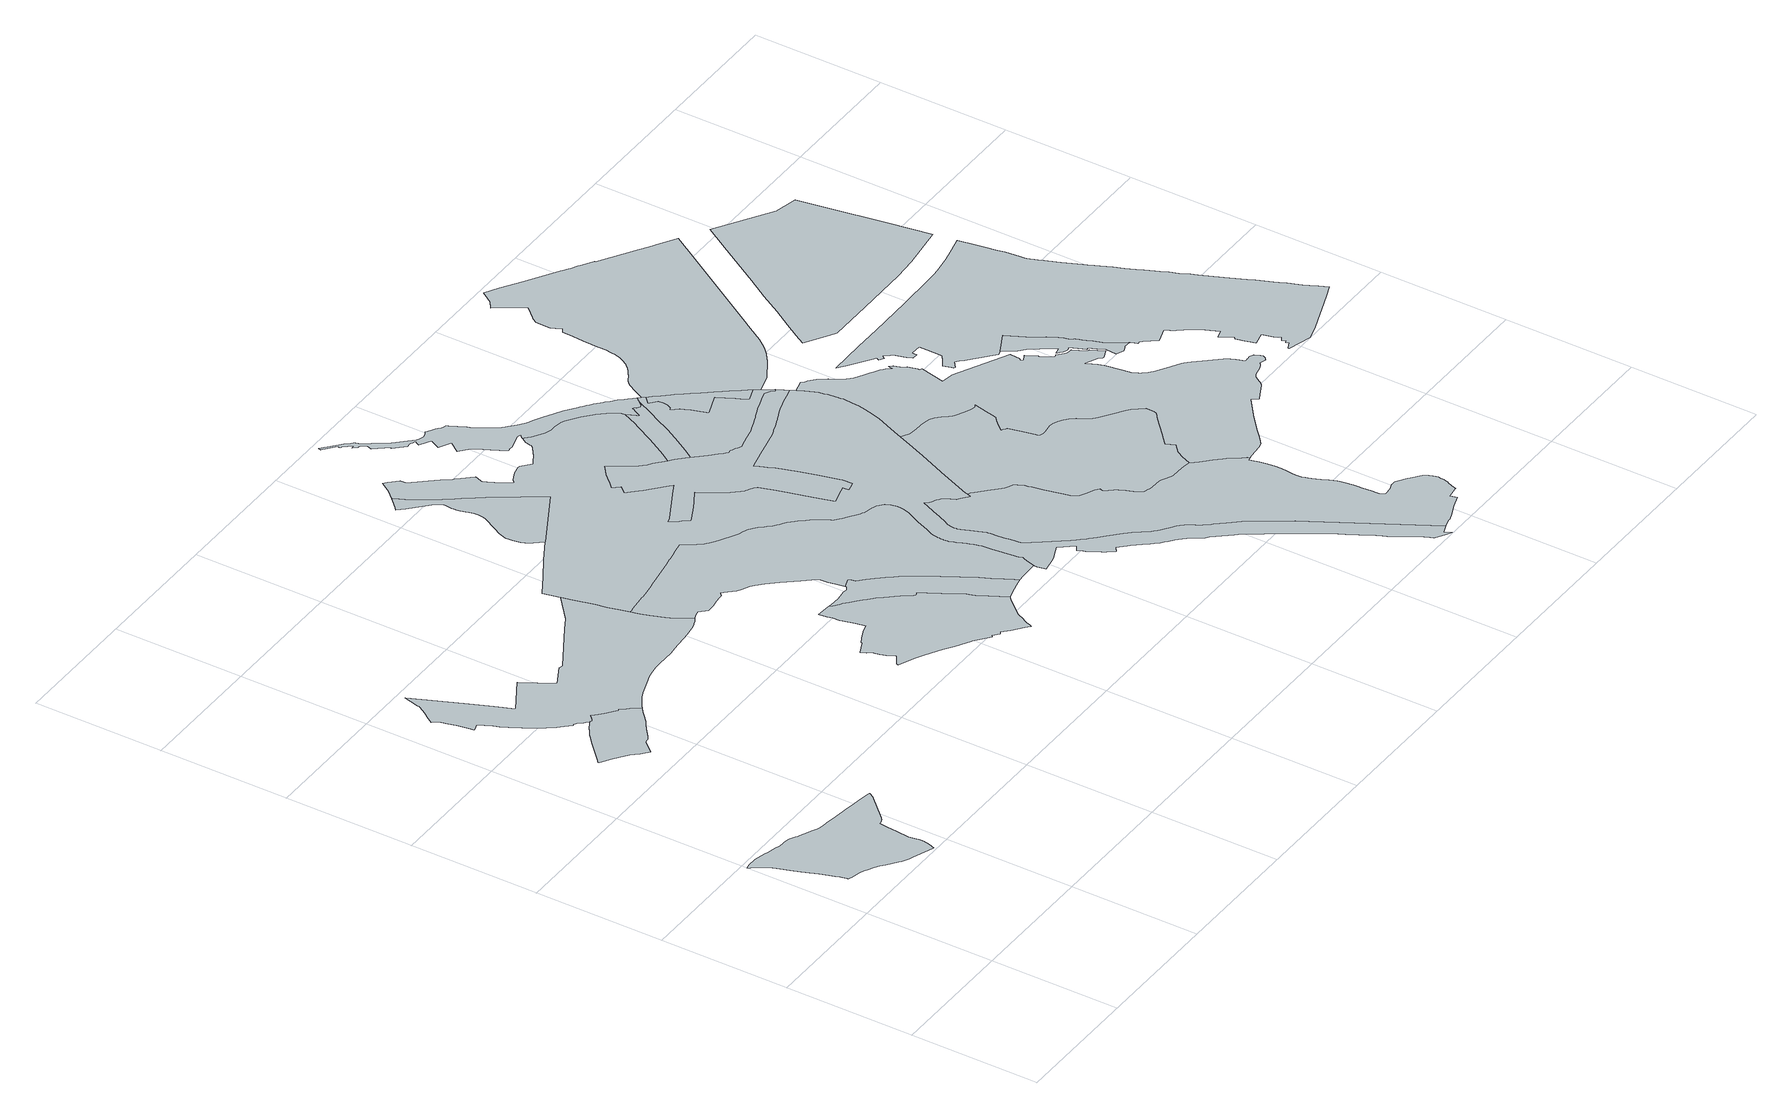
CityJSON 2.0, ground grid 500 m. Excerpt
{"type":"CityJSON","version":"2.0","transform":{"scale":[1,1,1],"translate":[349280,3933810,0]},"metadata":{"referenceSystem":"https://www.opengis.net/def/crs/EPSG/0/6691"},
"CityObjects":{
"object1":{"type":"GenericCityObject","attributes":{"function":"3","validFromType":"3","custodian":"神奈川県","notificationNumber":"神奈川県告示第446号","prefecture":"14","city":"14150","floorAreaRate":1.5},"geometry":[{"type":"MultiSurface","lod":"1","boundaries":[[[0,1,2,3,4,5,6,7,8,9,10,11,12,13,14,15,16,17,18,19,20,21,22,23,24,25,26,27,28,29,30,31,32,33,34,35,36,37,38,39,40,41,42,43,44,45,46,47,48,49,50,51,52,53,54,55,56,57,58,59,60,61,62,63,64,65,66,67,68,69,70,71,72,73,74,75,76,77,78,79,80,81,82,83,84,85,86,87,88,89]]]}]},
"object2":{"type":"GenericCityObject","attributes":{"function":"4","validFromType":"3","custodian":"神奈川県","notificationNumber":"神奈川県告示第446号","prefecture":"14","city":"14150","floorAreaRate":2},"geometry":[{"type":"MultiSurface","lod":"1","boundaries":[[[90,91,92,93,94,95,96,97,98,99,100,101,102,103,104,105,106,107,108,109,110,111,112,113,114,115,116,117,118,119,120,121,122,123,124,125,126,127,128,129,130,131,132,133,134,135]]]}]},
"object3":{"type":"GenericCityObject","attributes":{"function":"11","validFromType":"3","custodian":"神奈川県","notificationNumber":"神奈川県告示第11号","prefecture":"14","city":"14150","floorAreaRate":2},"geometry":[{"type":"MultiSurface","lod":"1","boundaries":[[[136,137,138,139,140,141,142,143,144,145,146,147,148,149,150,151,152,153,154,155,156,157,158,159,160,161,162,163,164,165,166,167,168,169,170,171,172,173,174,175,176,177,178,179,180,181,182,183,184,185,186,187,188,189,190,191,192,193,194,195,196,197,198,199,200,201,202,203,204,205,206,207,208,209,210,211,212,213,214,215,216,217,218,219,220,221,222,223,224,225,226,227,228,229,230,231,232,233,234,235,236,237,238,239,135,134,133,132,131,130,129,128,127,126,125,124,123,122,121,120,119,118,117]]]}]},
"object4":{"type":"GenericCityObject","attributes":{"function":"4","validFromType":"3","custodian":"神奈川県","notificationNumber":"神奈川県告示第446号","prefecture":"14","city":"14150","floorAreaRate":2},"geometry":[{"type":"MultiSurface","lod":"1","boundaries":[[[240,241,242,243,244,245,246,247,248,249,250,251,252,253,254,255,256,257,258,259,260,261,262,263,264,265,266,267,268,269,270,271,272,273,274,275,276,277,278,279,280,281,282,283,284,285,286,287,288,289,290,291,292,293,294,295,296,297,298,299,300,301,302,303,304,305,306,307,308,309,310,311,312,313,314,315,316,317,318,319,320,321,322,323,324,325,326]]]}]},
"object5":{"type":"GenericCityObject","attributes":{"function":"4","validFromType":"3","custodian":"神奈川県","notificationNumber":"神奈川県告示第446号","prefecture":"14","city":"14150","floorAreaRate":2},"geometry":[{"type":"MultiSurface","lod":"1","boundaries":[[[327,328,329,330,331,332,333,334,335,336,337,338,339,340,341,342,343,344,345,346,347,348,349,350,351,352,353,354,355,356,357,358,359,360,361,362,363,364,365,366,367,368,369,370,371,372,373,374,375,376,377,378,379,380,381,382,383,384,385,386,387,388,389,390,391,392,393,394,395,396,397,398,399,400,401,402,403,404,405,406,407,408,409,410,411,412,413,414,415,416,417,418,419,420,421,422,423,424,425,426,427,428,429,430,431,432,433,434,435,436,437,438,439,440,441,442,443,444,445,446,166,165,164,163,162,161,160,159,158,447,448,449,450,451,452,453,454,455,456,457,458,459,460,461,462,463,464,465,466,467,468,469,470,471,472,473,474,475,476,477,478,479,480,481,482,483,484,485,486,487,488,489,490,491,492,493,494,495,496]]]}]},
"object6":{"type":"GenericCityObject","attributes":{"function":"6","validFromType":"3","custodian":"神奈川県","notificationNumber":"神奈川県告示第11号","prefecture":"14","city":"14150","floorAreaRate":2},"geometry":[{"type":"MultiSurface","lod":"1","boundaries":[[[497,498,493,492,491,490,489,488,487,486,485,484,483,482,481,480,479,478,477,476,475,474,473,472,471,470,499,500,501,502,503,504,505,273,272,271,270,269,268,267,266,265,264,263,262,261,260,259,258,257,256,255,254,253,252,251,250,249,248,247,246,245,244,243,242,241,240,326]]]}]},
"object7":{"type":"GenericCityObject","attributes":{"function":"4","validFromType":"3","custodian":"神奈川県","notificationNumber":"神奈川県告示第446号","prefecture":"14","city":"14150","floorAreaRate":2},"geometry":[{"type":"MultiSurface","lod":"1","boundaries":[[[506,507,508,509,510,511,512,513,514,515,516,517,518,519,520,521,522,523,524,525,526,527,528,529,530,531,532,533,534,535,536,537,538,539,540,541,542,543,544,545,546,547,548,549,550,551,552,553,554,555,556,557,558,559,560,561,562]]]}]},
"object8":{"type":"GenericCityObject","attributes":{"function":"5","validFromType":"3","custodian":"神奈川県","notificationNumber":"神奈川県告示第11号","prefecture":"14","city":"14150","floorAreaRate":2},"geometry":[{"type":"MultiSurface","lod":"1","boundaries":[[[563,564,565,566,567,568,569,570,571,572,573,574,575,576,577,578,579,580,581,582,583,584,585,586,587,588,589,590,591,592,593,594,595,596,597,598,599,600,601,602,603,604,605,606,607,608,609,610,611,612,613,614,615,616,617,618,619,620,621,622,623,624,625,626,627,628,629,630,631,632,633,634,635,636,637,638,639,640,641,642,643,644,645,646,647,648,649,650,651,652,653,654,655,656,657,658,659,660,661,662,663,664,665,666,667,668,669,670,671,672,673,674,675,676,677,678,679,680,681,682,683,684,685,686,687,688,689,690,691,692,693,694,695,696,697,698,699,700,701,702,703,704,705,706,707,708,709,710,711,712,713,714,715,716,717,718,719,720,721,722,723,724,725,726,727,728,729,730,731,732,733,734,735,736,737,738,739,740,741,742,743,744,745,746,747,748,749,750,751,752,753,754,755,756,757,758,759,760,761,762,763,764,765,766,767,768,769,770,771,772,773,774,775,776,777,778,779,780,781,782,783,784,785,786,787,788,789,790,791,792,793,794,795,796,797,798,799,800,801,802,803,804,805,806,807,808,809,810,811,812,813,814,815,816,817,818,819,820,821,822,823,824,825,826,827,828,829,830,831,832,833,834,835,836,837,838,839,840,841,842,843,844,845,846,847,848,849,850,851,852,853,854,855,856,857,858,859,562,561,560,559,558,557,556,555,554,553,552,551,550,549,548,547,546,545,544,543,542,541,540,539,860,861,862,172,171,170,169,168,167,166,446,445,444,443,442,441,440,439,438,437,436,435,434,433,432,431,430,429,428,427,426,425,424,423,422,421,420,419,418,417,416,415,414,413,412,411,410,409,408,407,406,405,404,403,402,401,400,399,398,397,396,395,394,393,392,391,390,389,388,387,386,385,384,383,382,381,380,379,378,377,376,375,374,373,372,371,370,369,368,367,366,365,364,363,362,361,360,359,358,357,356,355,354,353,352,351,350,349,348,347,346,345,344,343,342,341,340,339,338,337,336,335,334,333,332,331,330,329,328,327,496,863,864,865,866,867,868,869,870,871,872,873,874,875,876,877,878,879,880,881,882,883,884,885,886,887,888,889,890,891,892,893,894,895,896,897,898,899,900,901,902,903,904,905,906,907,908,909,910,911,912,913,914,915,916,917,918,919,920,921,922,923,924,925,926,927,928,929,930,931,932,933,934,935,936,937,938,939,940,941,942,943,944,945,946,947,948,949,950,951,952,953,954,955,956,957,958,959]]]}]},
"object9":{"type":"GenericCityObject","attributes":{"function":"23","validFromType":"3","custodian":"相模原市","notificationNumber":"相模原市告示第107号","prefecture":"14","city":"14150"},"geometry":[{"type":"MultiSurface","lod":"1","boundaries":[[[960,961,962,963,964,965,966,967,968,969,970,971,972,973,974,975,976,977,978,979,980,981,982,983,984,985,986,987,988,989,990,991,992,993,994,995,996,997,998,999,1000,1001,1002,1003,1004,1005,1006,1007,1008,1009,1010,1011,1012,1013,823,822,821,820,819,818,817,816,815,814,1014,813,812,811,810,809,808,807,806,805,1015,804,803,1016,1017,1018,1019,1020,1021,1022,1023,1024,1025,1026,1027,1028,1029,1030,1031,1032,1033,1034,1035,1036,1037,1038,1039,1040,1041,1042,1043,1044,1045,1046,1047,1048,1049,1050,1051,1052,1053,1054,1055,1056,1057,1058,1059,1060,1061,1062,1063,1064,1065,1066,1067,1068,1069,1070,1071,1072,1073,1074,1075,1076,1077,1078,1079,1080,1081,1082,1083,1084,1085,1086,1087,1088,1089,1090,1091,1092,1093,1094,1095,1096,1097,1098,1099,1100,1101,1102,1103,1104,1105,1106,1107,1108,1109,1110,1111,1112,1113,1114,1115]]]}]},
"object10":{"type":"GenericCityObject","attributes":{"function":"10","validFromType":"3","custodian":"神奈川県","notificationNumber":"神奈川県告示第1107号","prefecture":"14","city":"14150","floorAreaRate":4},"geometry":[{"type":"MultiSurface","lod":"1","boundaries":[[[1116,1117,1118,1119,1120,1121,1122,1123,1124,1125,1126,1127,1128,1129,1130,1131,1132,1133,1134,1135,1136,1137,1138,1139,1140,1141,1142,1143,1144,1145,1146,1147,1148,1149,1150,1151,796,795,794,793,792,791,790,789,788,787,786,785,784,783,782,781,780,779,778,777,776,775,774,773,772,771,770,769,768,767,766,765,764,763,762,761,760,759,758,757,756,755,754,753,752,751,750,749,748,747,746,745,744,743,742,741,740,739,738,737,736,735,734,733,732,731,730,729,728,727,726,725,724,723,722,721,720,719,718,717,716,715,714,713,712,711,710,709,708,707,1152,1153,1154,1155]]]}]},
"object11":{"type":"GenericCityObject","attributes":{"function":"6","validFromType":"3","custodian":"神奈川県","notificationNumber":"神奈川県告示第11号","prefecture":"14","city":"14150","floorAreaRate":2},"geometry":[{"type":"MultiSurface","lod":"1","boundaries":[[[1156,1157,1158,1159,1160,1161,1162,1163,1164,1031,1030,1029,1028,1027,1026,1025,1024,1023,1021,1020,1019,1018,1017,1016,803,802,801,800,799,798,797,796,1151,1150,1149]]]}]},
"object12":{"type":"GenericCityObject","attributes":{"function":"4","validFromType":"3","custodian":"神奈川県","notificationNumber":"神奈川県告示第446号","prefecture":"14","city":"14150","floorAreaRate":2},"geometry":[{"type":"MultiSurface","lod":"1","boundaries":[[[677,676,675,674,673,672,671,670,669,668,667,666,665,664,663,662,661,660,659,658,657,656,655,654,653,652,651,650,649,648,647,646,645,644,643,642,641,640,639,638,637,636,635,634,633,632,631,630,629,628,627,626,625,624,623,622,621,620,619,618,617,616,615,614,613,612,611,610,609,608,607,606,605,604,603,602,601,600,599,598,597,596,595,594,593,592,591,590,589,588,587,586,585,584,583,582,581,580,579,578,577,576,575,574,573,572,571,570,569,568,567,566,565,564,563,959,1165,1166,1167,1168,1169,1170,1171,1172,1173,1174,1175,1176,1177,1178,1179,1180,1181,1182,1183,1184,1185,1186,1187,1188,1189,1190,1191,1192,1193,1194,1195,1196,1197,1198,1199,1200,1201,1202,1203,1204,1205,1206,1207,1208,1209,1210,1211,1212,1213,1214,1215,1216,1217,1218,1219,1220,1221,1222,1223,1224,1225,1226,1227,1228,1229,1230,1231,1232,1233,1234,1235,1236,1237,1238,1239,1240,1241,1242,1243,1244,1245,1246,1247,1248,1249,1250,1251,1252,1253,1254,1255,1256,1257,1258,1259,1260,1261,1262,1263,1264,1265,1266,1267,1268,1269,1270,1271,1272,1273,1274,1275,1276,1277,678]]]}]},
"object13":{"type":"GenericCityObject","attributes":{"function":"5","validFromType":"3","custodian":"神奈川県","notificationNumber":"神奈川県告示第11号","prefecture":"14","city":"14150","floorAreaRate":2},"geometry":[{"type":"MultiSurface","lod":"1","boundaries":[[[1278,1279,1280,1281,1282,1283,1284,1285,1286,1287,1288,1289,1290,1291,1292,1293,1294,1295,1296,1297,1298,1034,1033,1032,1031,1164,1163,1162,1161,1160,1159,1158,1157,1156,1149,1148,1147,1146,1145,1144,1143,1142,1141,1140,1139,1138,1137,1136,1135,1134,1133,1132,1131,1130,1129,1128,1127,1126,1125,1124,1123,1122,1121,1120,1119,1118,1117,1116,1155,1299,1300,1301,1302,1303]]]}]},
"object14":{"type":"GenericCityObject","attributes":{"function":"23","validFromType":"3","custodian":"相模原市","notificationNumber":"相模原市告示第107号","prefecture":"14","city":"14150"},"geometry":[{"type":"MultiSurface","lod":"1","boundaries":[[[1292,1291,1290,1289,1288,1287,1286,1285,1304,1284,1305,1306,1283,1282,1281,1280,1279,1278,1307,1308,1309,1310,1311,1312,1313,1314,1315,1316,1317,1318,1319,1320,1321,1322,1323,1324,1325,1326,1327,1328,1329,1330,1331,1297,1296,1295,1294,1293,1332]]]}]},
"object15":{"type":"GenericCityObject","attributes":{"function":"11","validFromType":"3","custodian":"神奈川県","notificationNumber":"神奈川県告示第11号","prefecture":"14","city":"14150","floorAreaRate":2},"geometry":[{"type":"MultiSurface","lod":"1","boundaries":[[[684,683,682,681,680,679,678,1277,1276,1275,1274,1273,1272,1271,1270,1269,1268,1267,1266,1265,1264,1263,1262,1261,1260,1259,1258,1257,1256,1255,1254,1253,1252,1251,1250,1249,1248,1247,1246,1245,1244,1243,1242,1241,1240,1239,1238,1237,1236,1235,1234,1233,1232,1231,1333,1334,1335,1336,1337,1338,1339,1340,1341,1342,1343,1344,1345,1346,1347,1348,1349,1350,1351,1352,1353,1354,1355,1356,1357,1358,1359,1360,1361,1362,1363,1364,1365,1366,1367,1368,1369,1370,1371,1372,1373,1374,1375,1376,1377,1378,1379,1380,1381,1382,1383,1384,1385,1386,1387,1388,1389,1390,1391,1392,685]]]}]},
"object16":{"type":"GenericCityObject","attributes":{"function":"3","validFromType":"3","custodian":"神奈川県","notificationNumber":"神奈川県告示第446号","prefecture":"14","city":"14150","floorAreaRate":1.5},"geometry":[{"type":"MultiSurface","lod":"1","boundaries":[[[705,704,703,702,701,700,699,698,697,696,695,694,693,692,691,690,689,688,687,686,685,1392,1391,1390,1389,1388,1387,1386,1385,1384,1383,1382,1381,1380,1379,1378,1377,1376,1375,1374,1373,1372,1371,1370,1369,1368,1367,1366,1365,1364,1363,1362,1361,1360,1359,1358,1357,1356,1355,1354,1353,1352,1351,1350,1349,1348,1347,1346,1345,1344,1343,1342,1341,1340,1339,1338,1337,1336,1335,1334,1333,1231,1230,1229,1228,1227,1226,1225,1224,1223,1393,1394,1395,1396,1397,1398,1399,1400,1401,1402,1403,1404,1405,1406,1407,1408,1409,1410,1411,1412,1413,1414,1415,1416,1417,1418,1419,1420,1421,1422,1423,1424,1425,1426,1427,1428,1429,1430,1431,1432,1433,1434,1435,1436,1437,1438,1439,1440,1441,1442,1443,1444,1445,1446,1447,1448,1449,1450,1451,1452,1453,1454,1455,1456,1457,1458,1459,1460,1461,1462,1463,1464,1465,1466,1467,1468,1469,1470,1471,1472,1473,1474,1475,1476,1477,1478,1479,1480,1481,1482,1483,1484,1485,1486,1487,1488,1489,1490,1491,1492,1493,1494,1495,1496,1497,1498,1499,1500,1501,1502,1503,1504,1505,1506,1507,1508,1509,1510,1511,1512,1513,1514,1515,1516,1517,1518,1519,1520,1521,1522,1523,1524,1525,1526,1527,1528,1529,1530,1531,1532,1533,1534,1535,1536,1537,1538,1539,1540,1541,1542,706]]]}]},
"object17":{"type":"GenericCityObject","attributes":{"function":"3","validFromType":"3","custodian":"神奈川県","notificationNumber":"神奈川県告示第446号","prefecture":"14","city":"14150","floorAreaRate":2},"geometry":[{"type":"MultiSurface","lod":"1","boundaries":[[[1303,1543,1544,1545,1546,1547,1548,1549,1550,1551,1552,1553,1554,1555,1556,1557,1558,1559,1560,1561,1562,1563,1564,1565,1566,1567,1568,1569,1570,1571,1572,1573,1574,1575,1576,1577,1578,1579,1580,1581,1582,1583,1584,1585,1586,1587,1588,1589,1590,1591,1592,1593,1594,1595,1596,1597,1598,1599,1600,1601,1602,1603,1604,1605,1606,1607,1608,1609,1610,1611,1612,1613,1614,1615,1616,1617,1618,1619,1620,1621,1622,1623,1624,1298,1297,1331,1330,1329,1328,1327,1326,1325,1324,1323,1322,1321,1320,1318,1317,1316,1315,1314,1313,1312,1311,1310,1309,1308,1307,1278]]]}]},
"object18":{"type":"GenericCityObject","attributes":{"function":"1","validFromType":"3","custodian":"神奈川県","notificationNumber":"神奈川県告示第446号","prefecture":"14","city":"14150","floorAreaRate":0.8},"geometry":[{"type":"MultiSurface","lod":"1","boundaries":[[[1625,1626,1627,1628,1629,1630,1631,1632,1633,1634,1635,1636,1637,1638,1639,1640,1641,1642,1643,1644,1645,1646,1647,1648,1649,1650,1651,1652,1653,1654,1655,1656,1657,1658,1659,1660,1661,1662,1663,1664,1665,1666,1667,1668,1669,1670,1671,1672,1673]]]}]},
"object19":{"type":"GenericCityObject","attributes":{"function":"1","validFromType":"3","custodian":"神奈川県","notificationNumber":"神奈川県告示第446号","prefecture":"14","city":"14150","floorAreaRate":1},"geometry":[{"type":"MultiSurface","lod":"1","boundaries":[[[1674,1675,1676,1677,1678,1679,1680,1681,1682,1683,1684,1685,1686,1687,1688,1689,1690,1691,1692,1693,1694,1695,1696,1697,1698,1699,1700,1701,1702,1703,1704,1705,1706,1707,1708,1709,1710,1711,1712,1713,1714,1715,1716,1717,1718,1719,1720,1721,1722,1723,1724,1725,1726,1727,1728,1729,1730,1731,1732,1733,1734,1735,1736,1737,1738,1739,1740,1741,1742,1743,1744,1745,1746,1747,1748,1749,1750,1751,1752,1753,1754,1755,1756,1757,1758,1759,1760,1761,1762,1763,1764,1765,1766,1767,1768,1769,1770,1771,1772,1773,1774,1775,1776,1777,1778,1779,1780,1781,1782,1783,1784,1785,1786,1787,1788,1789,1790,1791,1792,1793,1794,1795,1796,1673,1672,1671,1670,1669,1668,1667,1666,1665,1664,1663,1662,1661,1660,1659,1658,1657,1656,1655,1654,1653,1652,1651,1650,1649,1648]]]}]},
"object20":{"type":"GenericCityObject","attributes":{"function":"3","validFromType":"3","custodian":"神奈川県","notificationNumber":"神奈川県告示第446号","prefecture":"14","city":"14150","floorAreaRate":2},"geometry":[{"type":"MultiSurface","lod":"1","boundaries":[[[1797,1798,1799,1800,1801,1802,1803,1804,1805,1806,1807,1808,1809,1810,1811,1812,1813,1814,1815,1816]]]}]}
},
"vertices":[
[11,969,0],[19,958,0],[27,948,0],[34,937,0],[37,931,0],[43,921,0],[53,893,0],[70,849,0],[73,838,0],[82,814,0],[93,787,0],[105,757,0],[117,723,0],[120,713,0],[123,703,0],[126,694,0],[130,680,0],[133,663,0],[134,659,0],[138,657,0],[148,653,0],[182,645,0],[199,638,0],[217,630,0],[231,622,0],[252,608,0],[269,596,0],[288,581,0],[307,567,0],[315,561,0],[320,557,0],[329,552,0],[339,547,0],[357,541,0],[416,519,0],[438,511,0],[442,524,0],[447,542,0],[449,551,0],[450,558,0],[451,568,0],[451,580,0],[446,594,0],[443,609,0],[443,616,0],[448,666,0],[451,708,0],[456,738,0],[464,739,0],[470,741,0],[477,745,0],[485,752,0],[540,809,0],[563,833,0],[571,841,0],[582,860,0],[574,862,0],[524,868,0],[506,871,0],[484,874,0],[461,877,0],[446,879,0],[429,881,0],[410,884,0],[373,889,0],[338,894,0],[322,896,0],[317,898,0],[301,906,0],[270,921,0],[263,923,0],[254,928,0],[247,931,0],[239,936,0],[220,947,0],[215,948,0],[210,949,0],[202,950,0],[191,951,0],[181,951,0],[174,952,0],[168,953,0],[150,958,0],[139,962,0],[116,968,0],[103,972,0],[69,980,0],[58,982,0],[22,982,0],[3,979,0],
[410,1868,0],[403,1864,0],[388,1856,0],[367,1840,0],[352,1830,0],[348,1826,0],[321,1804,0],[258,1743,0],[238,1724,0],[241,1721,0],[280,1695,0],[330,1658,0],[355,1632,0],[383,1607,0],[422,1652,0],[431,1653,0],[438,1654,0],[444,1657,0],[453,1664,0],[484,1690,0],[506,1706,0],[521,1716,0],[521,1717,0],[527,1721,0],[534,1728,0],[542,1735,0],[560,1751,0],[577,1765,0],[568,1779,0],[554,1798,0],[546,1807,0],[532,1823,0],[528,1827,0],[524,1824,0],[509,1836,0],[492,1850,0],[476,1863,0],[461,1878,0],[450,1889,0],[438,1878,0],[430,1871,0],[426,1869,0],[423,1869,0],[421,1870,0],[418,1871,0],[418,1872,0],
[589,1774,0],[612,1789,0],[627,1799,0],[637,1804,0],[651,1810,0],[665,1815,0],[707,1830,0],[742,1842,0],[761,1846,0],[793,1851,0],[811,1852,0],[823,1852,0],[860,1851,0],[888,1852,0],[913,1854,0],[918,1854,0],[983,1861,0],[1012,1863,0],[1058,1871,0],[1069,1874,0],[1073,1875,0],[1086,1880,0],[1101,1889,0],[1083,1918,0],[1072,1937,0],[1067,1947,0],[1052,1979,0],[1038,2015,0],[1033,2029,0],[1024,2061,0],[1015,2093,0],[1005,2137,0],[1001,2156,0],[996,2174,0],[987,2215,0],[969,2294,0],[960,2335,0],[866,2256,0],[817,2227,0],[635,2119,0],[618,2123,0],[542,2082,0],[473,2198,0],[345,2123,0],[316,2191,0],[276,2285,0],[197,2469,0],[182,2409,0],[180,2403,0],[168,2381,0],[155,2360,0],[148,2352,0],[127,2321,0],[142,2301,0],[151,2267,0],[158,2239,0],[162,2217,0],[164,2203,0],[168,2174,0],[183,2178,0],[194,2183,0],[207,2166,0],[208,2164,0],[210,2160,0],[213,2155,0],[215,2150,0],[217,2146,0],[219,2142,0],[223,2134,0],[225,2130,0],[227,2123,0],[230,2112,0],[231,2109,0],[233,2106,0],[234,2103,0],[239,2095,0],[244,2086,0],[246,2082,0],[248,2078,0],[252,2070,0],[253,2067,0],[260,2056,0],[266,2046,0],[268,2042,0],[273,2033,0],[279,2024,0],[280,2021,0],[288,2009,0],[290,2007,0],[295,1999,0],[306,1982,0],[310,1977,0],[324,1957,0],[331,1949,0],[339,1940,0],[360,1920,0],[368,1908,0],[376,1913,0],[381,1907,0],[384,1904,0],[402,1886,0],[406,1881,0],[415,1874,0],[417,1873,0],
[1740,1126,0],[1732,1140,0],[1726,1152,0],[1717,1176,0],[1711,1194,0],[1706,1202,0],[1699,1213,0],[1676,1249,0],[1667,1267,0],[1662,1276,0],[1654,1290,0],[1643,1309,0],[1626,1337,0],[1620,1335,0],[1613,1332,0],[1609,1338,0],[1595,1356,0],[1582,1373,0],[1569,1390,0],[1558,1403,0],[1546,1416,0],[1532,1432,0],[1528,1437,0],[1514,1450,0],[1507,1457,0],[1496,1468,0],[1480,1482,0],[1466,1494,0],[1452,1506,0],[1450,1508,0],[1441,1515,0],[1433,1521,0],[1407,1541,0],[1401,1546,0],[1388,1547,0],[1371,1548,0],[1345,1550,0],[1350,1519,0],[1353,1500,0],[1356,1473,0],[1359,1454,0],[1369,1417,0],[1378,1381,0],[1355,1375,0],[1342,1370,0],[1310,1355,0],[1289,1344,0],[1289,1340,0],[1286,1338,0],[1275,1334,0],[1239,1316,0],[1249,1297,0],[1259,1284,0],[1261,1270,0],[1265,1255,0],[1272,1234,0],[1282,1220,0],[1291,1206,0],[1282,1199,0],[1257,1182,0],[1251,1178,0],[1247,1170,0],[1314,1142,0],[1344,1126,0],[1402,1091,0],[1438,1067,0],[1492,1035,0],[1501,1031,0],[1502,1033,0],[1505,1029,0],[1552,990,0],[1559,996,0],[1581,975,0],[1591,982,0],[1618,957,0],[1636,941,0],[1656,926,0],[1674,912,0],[1677,920,0],[1683,937,0],[1702,968,0],[1699,970,0],[1707,985,0],[1728,1010,0],[1764,1051,0],[1773,1059,0],[1776,1060,0],
[1980,1126,0],[1984,1140,0],[1987,1145,0],[1987,1149,0],[1983,1160,0],[1981,1167,0],[1980,1173,0],[1972,1263,0],[1969,1291,0],[1969,1297,0],[1966,1309,0],[1964,1317,0],[1962,1324,0],[1960,1329,0],[1953,1347,0],[1947,1361,0],[1942,1373,0],[1941,1374,0],[1939,1381,0],[1936,1389,0],[1931,1406,0],[1930,1411,0],[1929,1425,0],[1929,1428,0],[1929,1435,0],[1929,1442,0],[1929,1445,0],[1930,1457,0],[1931,1460,0],[1931,1462,0],[1932,1466,0],[1936,1479,0],[1937,1482,0],[1946,1500,0],[1948,1503,0],[1969,1552,0],[1979,1575,0],[1993,1605,0],[2000,1623,0],[2002,1630,0],[2004,1639,0],[2005,1648,0],[2005,1658,0],[2004,1666,0],[2002,1674,0],[2000,1681,0],[1996,1689,0],[1992,1700,0],[1986,1705,0],[1969,1717,0],[1958,1722,0],[1951,1724,0],[1945,1726,0],[1933,1727,0],[1925,1728,0],[1921,1730,0],[1915,1732,0],[1910,1735,0],[1903,1739,0],[1859,1768,0],[1849,1776,0],[1840,1782,0],[1833,1787,0],[1827,1793,0],[1823,1797,0],[1819,1805,0],[1813,1815,0],[1809,1823,0],[1800,1838,0],[1796,1844,0],[1789,1854,0],[1781,1863,0],[1773,1874,0],[1762,1886,0],[1755,1894,0],[1748,1901,0],[1738,1911,0],[1728,1920,0],[1716,1929,0],[1707,1935,0],[1698,1942,0],[1688,1950,0],[1680,1957,0],[1673,1965,0],[1667,1972,0],[1652,1988,0],[1639,2000,0],[1627,2009,0],[1621,2011,0],[1602,2017,0],[1591,2020,0],[1590,2021,0],[1582,2025,0],[1577,2027,0],[1520,2059,0],[1497,2074,0],[1485,2082,0],[1481,2085,0],[1477,2088,0],[1476,2090,0],[1469,2098,0],[1461,2110,0],[1431,2151,0],[1427,2157,0],[1396,2151,0],[1388,2150,0],[1367,2146,0],[1339,2140,0],[1338,2140,0],[1310,2134,0],[1223,2120,0],[1191,2114,0],[1177,2111,0],[1156,2108,0],[1112,2103,0],[1107,2103,0],[1056,2097,0],[1053,2096,0],[1034,2094,0],[1027,2093,0],[1115,1897,0],[1139,1902,0],[1165,1874,0],[1185,1875,0],[1194,1876,0],[1205,1878,0],[1223,1882,0],[1248,1883,0],[1258,1885,0],[1270,1895,0],[1287,1877,0],[1310,1855,0],[1326,1845,0],[1346,1836,0],[1355,1833,0],[1369,1822,0],[1395,1797,0],[1428,1759,0],[1472,1704,0],[1498,1676,0],[1514,1656,0],[1517,1621,0],[1521,1596,0],[1528,1562,0],[1537,1565,0],[1565,1575,0],[1568,1569,0],[1572,1548,0],[1598,1523,0],[1619,1501,0],[1632,1487,0],[1644,1475,0],[1651,1466,0],[1662,1453,0],[1673,1440,0],[1690,1417,0],[1704,1397,0],[1712,1385,0],[1718,1376,0],[1813,1207,0],[1832,1171,0],[1838,1160,0],[1845,1147,0],[1852,1133,0],[1858,1123,0],[1869,1102,0],[1876,1086,0],[1897,1088,0],[1944,1090,0],[1971,1090,0],
[1821,1073,0],[1856,1082,0],[1529,1555,0],[1513,1546,0],[1495,1547,0],[1483,1546,0],[1471,1545,0],[1456,1543,0],[1416,1544,0],
[1090,3080,0],[1080,3070,0],[1103,3046,0],[1136,3015,0],[1178,2976,0],[1185,2965,0],[1187,2961,0],[1190,2954,0],[1190,2947,0],[1190,2938,0],[1188,2917,0],[1188,2908,0],[1189,2899,0],[1192,2884,0],[1197,2865,0],[1201,2854,0],[1204,2837,0],[1206,2825,0],[1205,2815,0],[1205,2811,0],[1202,2797,0],[1198,2785,0],[1174,2739,0],[1171,2735,0],[1152,2701,0],[1150,2695,0],[1146,2681,0],[1144,2670,0],[1144,2657,0],[1145,2644,0],[1150,2616,0],[1156,2602,0],[1170,2579,0],[1196,2547,0],[1422,2671,0],[1413,2685,0],[1402,2702,0],[1383,2731,0],[1369,2754,0],[1350,2780,0],[1334,2804,0],[1322,2823,0],[1303,2852,0],[1282,2880,0],[1254,2918,0],[1240,2935,0],[1214,2969,0],[1202,2985,0],[1178,3023,0],[1163,3046,0],[1155,3058,0],[1149,3067,0],[1145,3076,0],[1139,3088,0],[1136,3095,0],[1131,3106,0],[1126,3117,0],
[2678,444,0],[2659,477,0],[2656,483,0],[2631,519,0],[2626,527,0],[2612,548,0],[2601,565,0],[2592,579,0],[2585,589,0],[2572,613,0],[2565,624,0],[2557,632,0],[2536,658,0],[2527,668,0],[2523,672,0],[2509,689,0],[2494,706,0],[2489,711,0],[2471,732,0],[2466,735,0],[2455,755,0],[2447,768,0],[2439,781,0],[2436,785,0],[2434,787,0],[2431,791,0],[2428,793,0],[2426,796,0],[2422,800,0],[2417,804,0],[2416,805,0],[2411,809,0],[2407,812,0],[2376,834,0],[2371,838,0],[2364,844,0],[2354,853,0],[2347,859,0],[2326,885,0],[2312,903,0],[2306,911,0],[2301,916,0],[2297,921,0],[2291,926,0],[2285,932,0],[2242,973,0],[2235,979,0],[2219,994,0],[2199,1014,0],[2194,1019,0],[2179,1035,0],[2161,1056,0],[2157,1060,0],[2142,1080,0],[2138,1086,0],[2118,1111,0],[2100,1134,0],[2099,1136,0],[2076,1166,0],[2068,1176,0],[2055,1193,0],[2051,1236,0],[2048,1259,0],[2045,1295,0],[2045,1300,0],[2045,1305,0],[2044,1311,0],[2043,1314,0],[2042,1319,0],[2041,1324,0],[2039,1332,0],[2037,1338,0],[2035,1342,0],[2030,1353,0],[2021,1379,0],[2015,1394,0],[2009,1408,0],[2007,1413,0],[2005,1420,0],[2005,1423,0],[2004,1425,0],[2004,1428,0],[2005,1440,0],[2006,1444,0],[2007,1451,0],[2009,1457,0],[2011,1463,0],[2012,1465,0],[2013,1467,0],[2016,1474,0],[2035,1512,0],[2039,1521,0],[2070,1593,0],[2071,1596,0],[2072,1594,0],[2074,1589,0],[2078,1583,0],[2082,1579,0],[2088,1575,0],[2092,1572,0],[2100,1569,0],[2111,1564,0],[2115,1561,0],[2120,1558,0],[2124,1553,0],[2129,1546,0],[2137,1528,0],[2144,1516,0],[2147,1511,0],[2156,1503,0],[2163,1497,0],[2178,1484,0],[2184,1480,0],[2185,1484,0],[2190,1495,0],[2190,1496,0],[2190,1497,0],[2194,1506,0],[2249,1639,0],[2293,1742,0],[2314,1794,0],[2316,1797,0],[2343,1862,0],[2364,1914,0],[2391,1979,0],[2396,1991,0],[2400,2007,0],[2406,2028,0],[2410,2043,0],[2413,2058,0],[2415,2073,0],[2418,2103,0],[2420,2139,0],[2419,2149,0],[2419,2159,0],[2417,2173,0],[2414,2197,0],[2411,2210,0],[2407,2228,0],[2402,2242,0],[2395,2259,0],[2389,2274,0],[2383,2285,0],[2376,2299,0],[2366,2317,0],[2359,2315,0],[2353,2314,0],[2347,2312,0],[2332,2308,0],[2302,2300,0],[2287,2295,0],[2256,2286,0],[2248,2282,0],[2230,2275,0],[2215,2268,0],[2212,2267,0],[2209,2265,0],[2204,2263,0],[2192,2258,0],[2170,2249,0],[2144,2240,0],[2130,2233,0],[2126,2232,0],[2118,2229,0],[2100,2225,0],[2055,2215,0],[1999,2203,0],[1988,2201,0],[1944,2190,0],[1939,2189,0],[1940,2185,0],[1941,2184,0],[1953,2156,0],[1957,2145,0],[1968,2119,0],[1982,2078,0],[1994,2036,0],[2012,1972,0],[2030,1903,0],[2031,1899,0],[2035,1854,0],[2027,1851,0],[1996,1843,0],[1994,1869,0],[1978,1864,0],[1918,1848,0],[1895,1923,0],[1875,2004,0],[1862,2050,0],[1842,2112,0],[1835,2120,0],[1824,2127,0],[1818,2130,0],[1813,2131,0],[1806,2135,0],[1804,2136,0],[1794,2147,0],[1757,2187,0],[1747,2201,0],[1735,2222,0],[1706,2275,0],[1661,2250,0],[1631,2233,0],[1574,2204,0],[1562,2199,0],[1545,2223,0],[1531,2235,0],[1514,2262,0],[1534,2269,0],[1595,2300,0],[1671,2342,0],[1699,2356,0],[1689,2366,0],[1615,2434,0],[1612,2437,0],[1604,2445,0],[1601,2447,0],[1592,2456,0],[1574,2474,0],[1580,2482,0],[1598,2501,0],[1574,2525,0],[1600,2549,0],[1608,2559,0],[1616,2569,0],[1631,2583,0],[1646,2596,0],[1667,2612,0],[1722,2525,0],[1729,2514,0],[1739,2504,0],[1751,2495,0],[1766,2485,0],[1807,2448,0],[1817,2464,0],[1828,2481,0],[1839,2499,0],[1878,2565,0],[1915,2637,0],[1925,2656,0],[1952,2713,0],[1948,2725,0],[1940,2741,0],[1933,2751,0],[1922,2766,0],[1898,2795,0],[1884,2808,0],[1860,2828,0],[1811,2861,0],[1806,2864,0],[1797,2867,0],[1783,2871,0],[1764,2872,0],[1745,2873,0],[1733,2876,0],[1720,2881,0],[1714,2883,0],[1698,2894,0],[1676,2908,0],[1657,2923,0],[1651,2928,0],[1643,2915,0],[1640,2911,0],[1638,2908,0],[1637,2899,0],[1634,2889,0],[1633,2882,0],[1631,2878,0],[1628,2875,0],[1624,2871,0],[1585,2841,0],[1565,2832,0],[1548,2820,0],[1513,2851,0],[1504,2853,0],[1473,2846,0],[1450,2836,0],[1434,2827,0],[1431,2824,0],[1426,2818,0],[1400,2855,0],[1388,2875,0],[1377,2897,0],[1370,2911,0],[1381,2944,0],[1370,2956,0],[1349,2981,0],[1335,2997,0],[1325,3004,0],[1305,3034,0],[1278,3066,0],[1228,3124,0],[1225,3146,0],[1208,3166,0],[1196,3177,0],[1182,3188,0],[1155,3146,0],[1107,2496,0],[1025,2447,0],[945,2399,0],[1970,1076,0],[1976,1043,0],[2033,1055,0],[2045,1058,0],[2048,1060,0],[2098,1081,0],[2140,1027,0],[2120,1014,0],[2129,993,0],[2131,986,0],[2136,978,0],[2140,972,0],[2145,964,0],[2153,949,0],[2158,939,0],[2167,925,0],[2186,899,0],[2201,910,0],[2204,912,0],[2223,895,0],[2228,889,0],[2233,885,0],[2241,877,0],[2247,870,0],[2252,866,0],[2255,862,0],[2262,854,0],[2268,846,0],[2275,837,0],[2278,832,0],[2284,825,0],[2294,815,0],[2300,808,0],[2308,800,0],[2312,796,0],[2324,786,0],[2329,782,0],[2348,768,0],[2353,763,0],[2356,760,0],[2366,750,0],[2370,747,0],[2375,742,0],[2377,738,0],[2384,730,0],[2385,728,0],[2413,688,0],[2423,679,0],[2467,630,0],[2472,624,0],[2480,614,0],[2499,594,0],[2504,586,0],[2510,576,0],[2525,554,0],[2534,541,0],[2539,533,0],[2562,499,0],[2571,485,0],[2580,471,0],[2590,456,0],[2602,437,0],[2608,430,0],[2624,405,0],[2628,397,0],[2646,367,0],[2658,347,0],[2672,322,0],[2677,314,0],[2684,299,0],[2690,289,0],[2695,279,0],[2701,270,0],[2706,260,0],[2711,250,0],[2719,237,0],[2727,224,0],[2735,210,0],[2739,203,0],[2744,189,0],[2749,176,0],[2754,167,0],[2762,153,0],[2768,144,0],[2772,138,0],[2778,128,0],[2785,117,0],[2796,100,0],[2799,95,0],[2809,79,0],[2815,69,0],[2823,51,0],[2828,37,0],[2861,17,0],[2886,3,0],[2874,29,0],[2906,41,0],
[1298,3384,0],[1310,3367,0],[1315,3370,0],[1317,3367,0],[1334,3346,0],[1330,3337,0],[1326,3326,0],[1369,3273,0],[1368,3273,0],[1365,3271,0],[1404,3230,0],[1405,3230,0],[1407,3231,0],[1408,3231,0],[1412,3232,0],[1415,3232,0],[1420,3232,0],[1423,3231,0],[1425,3231,0],[1430,3229,0],[1431,3228,0],[1443,3224,0],[1441,3220,0],[1440,3218,0],[1432,3203,0],[1474,3179,0],[1454,3140,0],[1471,3133,0],[1491,3122,0],[1501,3115,0],[1471,3074,0],[1493,3057,0],[1500,3050,0],[1510,3037,0],[1528,3008,0],[1539,2984,0],[1542,2976,0],[1552,2957,0],[1561,2941,0],[1564,2936,0],[1568,2932,0],[1569,2931,0],[1571,2931,0],[1578,2935,0],[1589,2933,0],[1603,2935,0],[1625,2942,0],[1638,2946,0],[1648,2949,0],[1651,2948,0],[1660,2946,0],[1664,2944,0],[1660,2940,0],[1655,2934,0],[1789,2869,0],[1944,2733,0],[1953,2710,0],[1956,2703,0],[1960,2692,0],[1968,2676,0],[1970,2673,0],[1974,2668,0],[1987,2695,0],[1989,2699,0],[1994,2709,0],[2003,2704,0],[2003,2698,0],[2014,2691,0],[2022,2694,0],[2025,2696,0],[2030,2701,0],[2037,2710,0],[2043,2717,0],[2046,2720,0],[2052,2727,0],[2034,2748,0],[2032,2749,0],[2015,2767,0],[2007,2775,0],[1989,2792,0],[1975,2805,0],[1971,2808,0],[1962,2816,0],[1953,2824,0],[1944,2832,0],[1934,2840,0],[1925,2847,0],[1915,2855,0],[1906,2862,0],[1896,2869,0],[1876,2883,0],[1856,2897,0],[1835,2910,0],[1825,2916,0],[1793,2934,0],[1757,2953,0],[1744,2959,0],[1739,2962,0],[1728,2969,0],[1707,2983,0],[1698,2991,0],[1682,3005,0],[1675,3012,0],[1667,3021,0],[1651,3040,0],[1643,3051,0],[1628,3075,0],[1620,3089,0],[1613,3101,0],[1604,3122,0],[1576,3178,0],[1572,3186,0],[1564,3187,0],[1556,3191,0],[1546,3199,0],[1540,3204,0],[1533,3207,0],[1508,3222,0],[1505,3225,0],[1503,3224,0],[1496,3218,0],[1490,3216,0],[1483,3215,0],[1476,3215,0],[1462,3219,0],[1451,3224,0],[1383,3296,0],[1362,3329,0],[1353,3341,0],[1345,3351,0],[1340,3357,0],[1335,3368,0],[1330,3381,0],[1326,3389,0],[1323,3393,0],[1317,3400,0],[1310,3407,0],[1301,3417,0],[1288,3430,0],[1281,3437,0],[1250,3464,0],[1249,3464,0],[1235,3476,0],[1234,3476,0],[1231,3466,0],[1240,3460,0],[1244,3458,0],[1272,3435,0],[1274,3433,0],[1275,3433,0],[1277,3424,0],[1277,3422,0],[1279,3419,0],[1280,3417,0],[1282,3415,0],[1310,3383,0],
[2334,2355,0],[2326,2368,0],[2306,2379,0],[2280,2372,0],[2272,2369,0],[2250,2362,0],[2231,2356,0],[2227,2355,0],[2219,2351,0],[2206,2346,0],[2181,2335,0],[2176,2333,0],[2174,2332,0],[2160,2326,0],[2152,2323,0],[2143,2319,0],[2114,2308,0],[2102,2303,0],[2097,2302,0],[2093,2301,0],[2059,2293,0],[2039,2288,0],[2007,2281,0],[2005,2283,0],[1996,2288,0],[1988,2293,0],[1978,2298,0],[1972,2301,0],[1955,2299,0],[1950,2306,0],[1945,2311,0],[1932,2325,0],[1908,2349,0],[1864,2394,0],[1853,2406,0],[1826,2432,0],[2365,2319,0],[2356,2335,0],[2351,2343,0],[2343,2358,0],
[1870,2402,0],[1888,2431,0],[1930,2499,0],[1956,2545,0],[1989,2612,0],[1998,2629,0],[2011,2655,0],[2013,2660,0],[2032,2697,0],
[2937,52,0],[2943,49,0],[2973,61,0],[2996,71,0],[3015,80,0],[3063,96,0],[3057,122,0],[3084,126,0],[3102,128,0],[3104,128,0],[3108,149,0],[3117,166,0],[3120,170,0],[3121,175,0],[3124,188,0],[3125,201,0],[3125,212,0],[3124,220,0],[3121,230,0],[3116,244,0],[3110,253,0],[3105,260,0],[3090,272,0],[3078,282,0],[3063,293,0],[3030,318,0],[3023,320,0],[3020,320,0],[3014,321,0],[3007,321,0],[2982,312,0],[2950,310,0],[2941,325,0],[2939,331,0],[2938,342,0],[2939,359,0],[2935,395,0],[2934,412,0],[2933,429,0],[2929,463,0],[2926,477,0],[2923,487,0],[2919,499,0],[2913,514,0],[2902,538,0],[2894,553,0],[2888,567,0],[2884,579,0],[2882,587,0],[2879,602,0],[2878,613,0],[2877,634,0],[2881,661,0],[2884,684,0],[2881,711,0],[2878,737,0],[2873,765,0],[2865,802,0],[2877,805,0],[2873,814,0],[2862,826,0],[2845,847,0],[2830,869,0],[2823,878,0],[2799,902,0],[2765,935,0],[2742,961,0],[2741,961,0],[2735,964,0],[2728,965,0],[2719,966,0],[2685,967,0],[2655,968,0],[2649,968,0],[2640,972,0],[2625,979,0],[2611,988,0],[2602,991,0],[2588,992,0],[2560,992,0],[2551,993,0],[2540,996,0],[2526,1001,0],[2520,1005,0],[2516,1009,0],[2512,1014,0],[2508,1021,0],[2504,1033,0],[2496,1058,0],[2484,1081,0],[2476,1091,0],[2451,1122,0],[2456,1134,0],[2450,1140,0],[2442,1146,0],[2408,1161,0],[2393,1169,0],[2384,1175,0],[2378,1184,0],[2373,1193,0],[2364,1233,0],[2350,1293,0],[2342,1336,0],[2338,1349,0],[2335,1360,0],[2325,1382,0],[2317,1393,0],[2305,1399,0],[2289,1408,0],[2272,1422,0],[2244,1449,0],[2221,1472,0],[2202,1490,0],
[2301,2423,0],[2248,2403,0],[2243,2413,0],[2241,2416,0],[2228,2447,0],[2195,2509,0],[2110,2477,0],[2092,2538,0],[2084,2559,0],[2076,2572,0],[2065,2584,0],[2054,2597,0],[2053,2599,0],[2056,2600,0],[2064,2603,0],[2073,2620,0],[2075,2637,0],[2073,2656,0],[2044,2680,0],[2071,2705,0],[2063,2715,0],[2342,2361,0],[2339,2365,0],[2334,2373,0],[2327,2384,0],[2315,2402,0],
[2098,2520,0],[2137,2487,0],[2170,2500,0],[2297,2429,0],[2291,2436,0],[2279,2454,0],[2261,2476,0],[2253,2485,0],[2245,2495,0],[2238,2504,0],[2228,2517,0],[2220,2526,0],[2214,2534,0],[2207,2542,0],[2201,2550,0],[2198,2554,0],[2192,2561,0],[2177,2579,0],[2170,2589,0],[2163,2597,0],[2156,2606,0],[2149,2614,0],[2143,2622,0],[2136,2631,0],[2129,2639,0],[2106,2666,0],[2096,2677,0],[2087,2688,0],[2064,2604,0],
[2761,1003,0],[2770,1020,0],[2773,1028,0],[2805,1055,0],[2788,1089,0],[2816,1114,0],[2826,1123,0],[2861,1155,0],[2896,1187,0],[2918,1206,0],[2921,1210,0],[2924,1220,0],[2926,1251,0],[2892,1290,0],[2880,1302,0],[2833,1333,0],[2795,1357,0],[2781,1370,0],[2770,1384,0],[2749,1418,0],[2734,1436,0],[2721,1450,0],[2703,1461,0],[2684,1469,0],[2667,1471,0],[2642,1468,0],[2630,1466,0],[2620,1466,0],[2615,1466,0],[2607,1469,0],[2601,1474,0],[2598,1486,0],[2592,1517,0],[2579,1575,0],[2577,1583,0],[2573,1586,0],[2564,1592,0],[2555,1595,0],[2587,1629,0],[2596,1639,0],[2610,1650,0],[2612,1664,0],[2618,1686,0],[2631,1745,0],[2623,1741,0],[2612,1742,0],[2602,1744,0],[2576,1756,0],[2549,1768,0],[2538,1775,0],[2528,1785,0],[2513,1804,0],[2496,1822,0],[2480,1831,0],[2464,1836,0],[2437,1838,0],[2412,1839,0],[2389,1841,0],[2375,1845,0],[2364,1851,0],
[2887,806,0],[2941,811,0],[2951,813,0],[2962,817,0],[2976,827,0],[2993,843,0],[3024,873,0],[3087,926,0],[3156,981,0],[3174,958,0],[3196,969,0],[3242,993,0],[3248,997,0],[3251,1001,0],[3255,1006,0],[3261,1015,0],[3265,1022,0],[3268,1028,0],[3270,1030,0],[3273,1034,0],[3276,1037,0],[3278,1038,0],[3281,1040,0],[3284,1042,0],[3289,1044,0],[3295,1046,0],[3302,1047,0],[3311,1049,0],[3325,1053,0],[3334,1057,0],[3344,1063,0],[3349,1068,0],[3373,1059,0],[3376,1062,0],[3378,1064,0],[3381,1067,0],[3383,1070,0],[3385,1072,0],[3386,1075,0],[3387,1078,0],[3387,1083,0],[3385,1089,0],[3375,1108,0],[3373,1110,0],[3367,1114,0],[3361,1115,0],[3355,1116,0],[3350,1114,0],[3344,1114,0],[3339,1113,0],[3335,1113,0],[3334,1113,0],[3333,1113,0],[3333,1114,0],[3321,1146,0],[3314,1163,0],[3309,1171,0],[3302,1181,0],[3267,1221,0],[3230,1264,0],[3221,1273,0],[3212,1281,0],[3205,1287,0],[3172,1307,0],[3117,1342,0],[3109,1348,0],[3102,1354,0],[3096,1359,0],[3089,1366,0],[3087,1369,0],[3082,1376,0],[3079,1381,0],[3076,1387,0],[3072,1396,0],[3070,1404,0],[3068,1410,0],[3064,1438,0],[3054,1501,0],[3047,1523,0],[3039,1540,0],[3023,1565,0],[3047,1554,0],[3076,1540,0],[3088,1529,0],[3091,1526,0],[3127,1542,0],[3102,1592,0],[3094,1590,0],[3092,1594,0],[3069,1643,0],[3062,1642,0],[3054,1642,0],[3048,1644,0],[3041,1648,0],[3033,1654,0],[3016,1671,0],[3007,1666,0],[2978,1714,0],[2980,1717,0],[2957,1758,0],[2932,1745,0],[2927,1753,0],[2934,1764,0],[2935,1778,0],[2936,1800,0],[2734,1904,0],[2685,1911,0],[2708,2006,0],[2708,2009,0],[2698,2011,0],[2699,2016,0],[2700,2020,0],[2690,2056,0],[2685,2057,0],[2681,2065,0],[2672,2087,0],[2670,2098,0],[2658,2109,0],[2658,2102,0],[2657,2088,0],[2650,2099,0],[2647,2102,0],[2644,2106,0],[2641,2110,0],[2636,2114,0],[2631,2119,0],[2627,2122,0],[2622,2125,0],[2608,2134,0],[2595,2142,0],[2580,2151,0],[2558,2163,0],[2546,2170,0],[2536,2177,0],[2532,2180,0],[2526,2185,0],[2522,2190,0],[2519,2194,0],[2517,2197,0],[2508,2210,0],[2496,2230,0],[2489,2243,0],[2482,2252,0],[2473,2264,0],[2466,2274,0],[2459,2282,0],[2444,2295,0],[2430,2301,0],[2427,2303,0],[2423,2310,0],
[2321,2403,0],[2365,2416,0],[2384,2422,0],[2407,2435,0],[2436,2452,0],[2451,2462,0],[2466,2472,0],[2476,2479,0],[2486,2487,0],[2490,2490,0],[2497,2496,0],[2504,2502,0],[2516,2514,0],[2529,2528,0],[2534,2535,0],[2544,2547,0],[2553,2560,0],[2571,2589,0],[2589,2618,0],[2622,2669,0],[2655,2722,0],[2705,2801,0],[2831,3002,0],[2890,3097,0],[2834,3132,0],[2798,3155,0],[2767,3174,0],[2627,3262,0],[2628,3264,0],[2591,3288,0],[2584,3292,0],[2577,3297,0],[2553,3311,0],[2546,3316,0],[2522,3330,0],[2521,3332,0],[2406,3404,0],[2329,3453,0],[2278,3484,0],[2246,3437,0],[2219,3418,0],[2256,3362,0],[2288,3313,0],[2265,3289,0],[2248,3270,0],[2242,3263,0],[2231,3244,0],[2229,3204,0],[2231,3188,0],[2238,3171,0],[2249,3150,0],[2234,3141,0],[2232,3138,0],[2231,3111,0],[2228,3054,0],[2227,3021,0],[2226,2995,0],[2225,2961,0],[2224,2946,0],[2222,2933,0],[2221,2927,0],[2216,2907,0],[2211,2894,0],[2207,2886,0],[2194,2864,0],[2190,2859,0],[2185,2853,0],[2182,2849,0],[2177,2845,0],[2174,2842,0],[2168,2837,0],[2164,2834,0],[2131,2812,0],[2129,2811,0],[2118,2805,0],[2111,2799,0],[2110,2797,0],[2107,2794,0],[2104,2792,0],[2100,2786,0],[2084,2758,0],[2069,2728,0],
[2968,1791,0],[2990,1772,0],[3017,1735,0],[3043,1699,0],[3052,1681,0],[3027,1676,0],[3031,1672,0],[3035,1667,0],[3045,1659,0],[3054,1655,0],[3063,1653,0],[3071,1655,0],[3076,1656,0],[3101,1599,0],[3108,1602,0],[3122,1571,0],[3134,1543,0],[3132,1502,0],[3159,1490,0],[3167,1493,0],[3174,1496,0],[3182,1500,0],[3186,1501,0],[3210,1498,0],[3209,1499,0],[3197,1516,0],[3192,1522,0],[3187,1530,0],[3176,1549,0],[3169,1561,0],[3162,1577,0],[3158,1586,0],[3151,1608,0],[3147,1617,0],[3142,1628,0],[3140,1633,0],[3133,1650,0],[3132,1655,0],[3129,1665,0],[3128,1667,0],[3118,1678,0],[3112,1699,0],[3106,1718,0],[3101,1726,0],[3085,1752,0],[3083,1752,0],[3048,1811,0],[3013,1880,0],[2932,1839,0],
[3213,1497,0],[3214,1494,0],[3222,1473,0],[3233,1474,0],[3238,1465,0],[3274,1422,0],[3331,1440,0],[3342,1420,0],[3346,1412,0],[3352,1403,0],[3361,1394,0],[3368,1384,0],[3395,1348,0],[3400,1339,0],[3429,1275,0],[3397,1264,0],[3400,1260,0],[3423,1227,0],[3426,1219,0],[3422,1212,0],[3419,1211,0],[3426,1177,0],[3438,1138,0],[3486,1150,0],[3498,1107,0],[3509,1082,0],[3497,1074,0],[3503,1060,0],[3494,1056,0],[3495,1054,0],[3498,1045,0],[3471,1032,0],[3472,1028,0],[3561,1001,0],[3621,1020,0],[3786,1082,0],[3837,1102,0],[3822,1135,0],[3820,1140,0],[3800,1185,0],[3779,1234,0],[3776,1241,0],[3759,1276,0],[3736,1333,0],[3733,1341,0],[3700,1413,0],[3657,1512,0],[3647,1536,0],[3631,1571,0],[3618,1603,0],[3616,1606,0],[3612,1613,0],[3591,1664,0],[3583,1681,0],[3580,1688,0],[3556,1741,0],[3541,1777,0],[3531,1798,0],[3530,1801,0],[3514,1834,0],[3514,1836,0],[3511,1842,0],[3499,1871,0],[3469,1940,0],[3447,1993,0],[3446,1995,0],[3444,2000,0],[3434,2023,0],[3432,2028,0],[3429,2037,0],[3428,2042,0],[3425,2057,0],[3423,2074,0],[3417,2130,0],[3416,2130,0],[3412,2156,0],[3405,2199,0],[3397,2234,0],[3387,2300,0],[3330,2286,0],[3277,2275,0],[3220,2266,0],[3186,2262,0],[3141,2260,0],[2994,2257,0],[2812,2256,0],[2700,2256,0],[2557,2254,0],[2583,2233,0],[2668,2176,0],[2679,2170,0],[2673,2161,0],[2672,2158,0],[2690,2148,0],[2697,2159,0],[2699,2158,0],[2715,2140,0],[2720,2133,0],[2736,2086,0],[2743,2066,0],[2765,2065,0],[2765,2084,0],[2807,2083,0],[2807,2008,0],[2807,1991,0],[2785,1974,0],[2772,1965,0],[2760,1958,0],[2768,1928,0],[2770,1921,0],[2774,1918,0],[2800,1937,0],[2801,1936,0],[2812,1926,0],[2826,1913,0],[2841,1900,0],[2856,1887,0],[2864,1880,0],[2870,1873,0],[2885,1860,0],[2900,1847,0],[2915,1834,0],[2925,1838,0],
[2932,2939,0],[2823,2762,0],[2770,2677,0],[2719,2594,0],[2675,2523,0],[2640,2467,0],[2615,2425,0],[2701,2373,0],[2726,2358,0],[2770,2358,0],[2901,2358,0],[3060,2359,0],[3107,2360,0],[3199,2365,0],[3371,2388,0],[3344,2550,0],[3305,2775,0],[3286,2883,0],[3201,2902,0],[2992,3035,0]
]}
